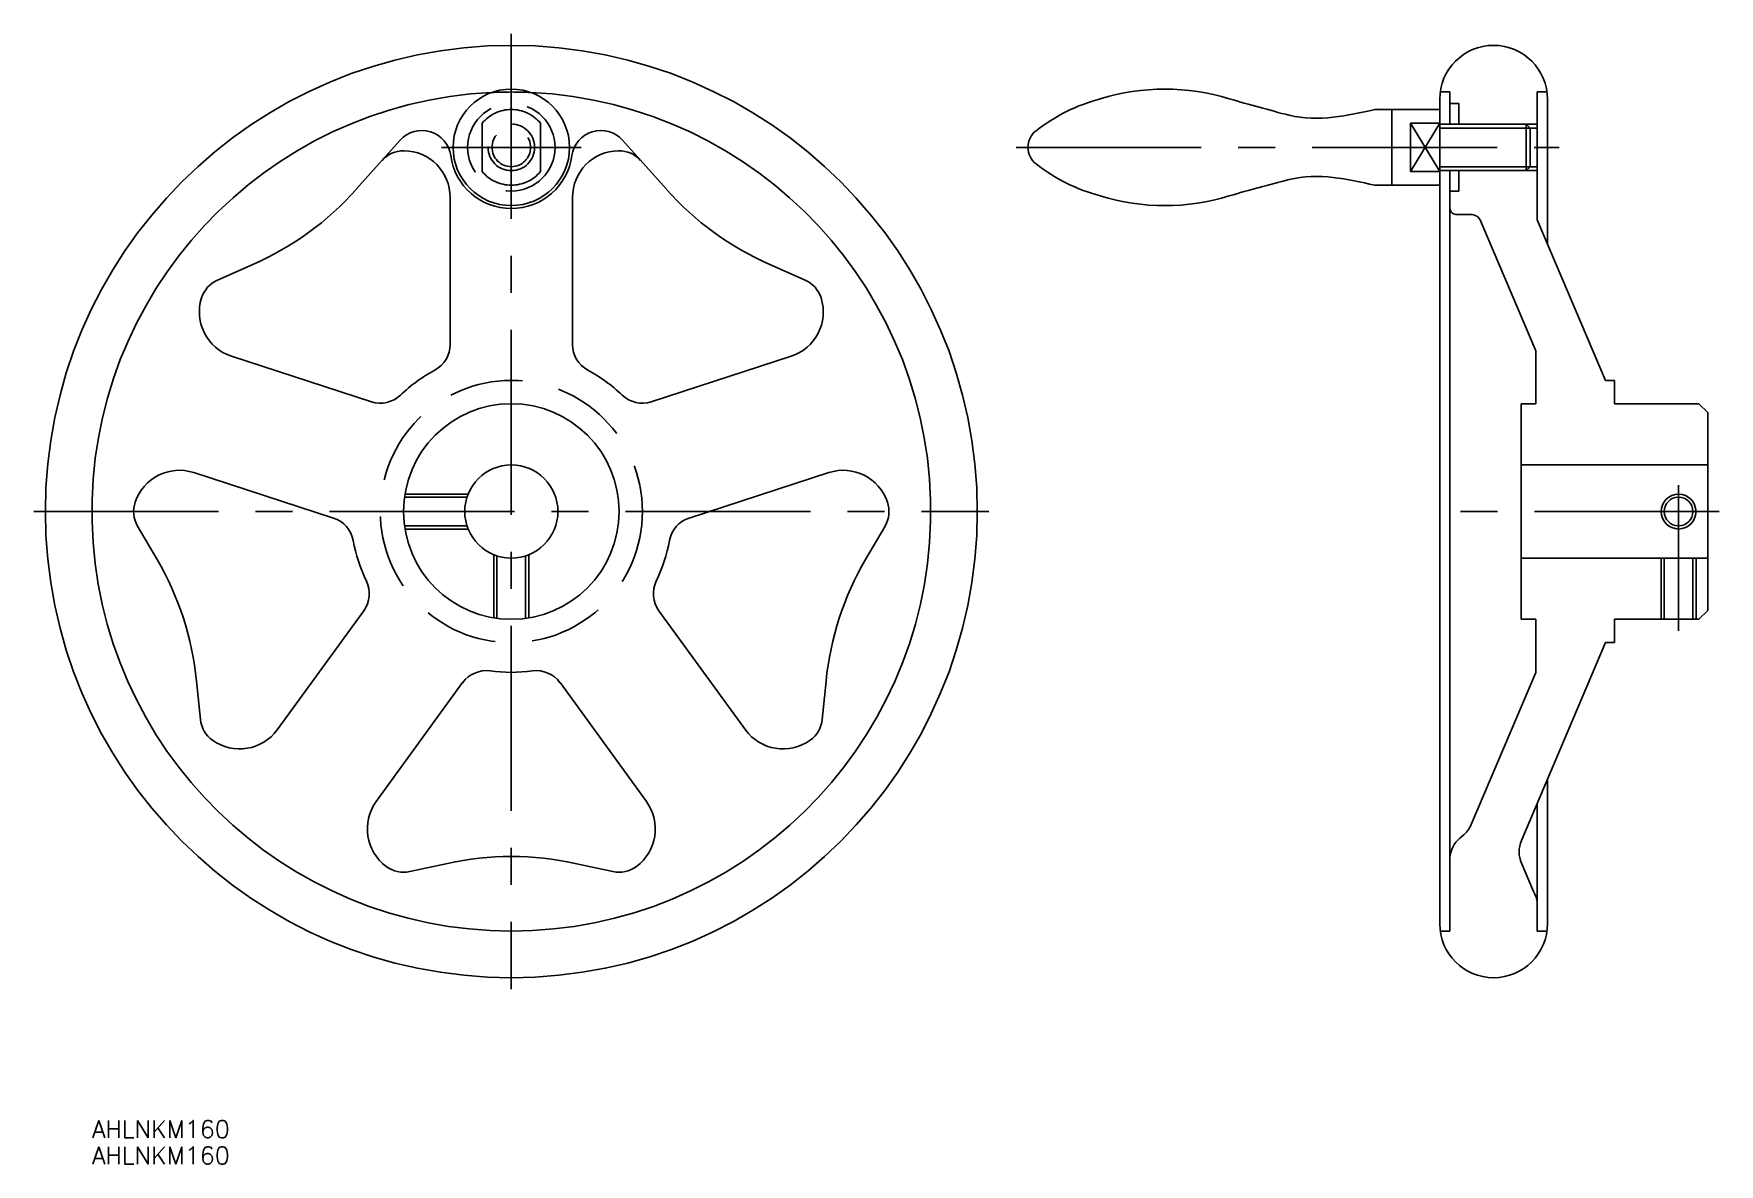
# Model space of a CAD drawing. Extents: x -82 to 207, y -112 to 82.
import ezdxf

# ---------------------------------------------------------------- set-up
doc = ezdxf.new("R2010")
doc.units = 0
doc.linetypes.add('CENTER', pattern=[50.8, 31.75, -6.35, 6.35, -6.35])
doc.linetypes.add('DASHED', pattern=[19.05, 12.7, -6.35])
doc.layers.get('0').update_dxf_attribs({"linetype": 'CONTINUOUS'})
doc.layers.add('CENTER', color=1, linetype='CENTER')
doc.styles.get("Standard").update_dxf_attribs({"font": 'txt.shx', "height": 3, "bigfont": 'bigfont.shx'})

# ---------------------------------------------------------------- blocks, each defined once
blk = doc.blocks.new('*U2')
at = {"color": 7, "linetype": 'CONTINUOUS'}
blk.add_text('AHLNKM160', height=3, dxfattribs=at).set_placement((-72, -107.51))
blk = doc.blocks.new('*U3')
at = {"color": 7, "linetype": 'CONTINUOUS'}
blk.add_text('AHLNKM160', height=3, dxfattribs=at).set_placement((-72, -112.02))

msp = doc.modelspace()

# ---------------------------------------------------------------- linework, layer by layer
at = {"color": 7, "linetype": 'CONTINUOUS'}
for p, q in [((159.4, 70.75), (159.4, -70.75)), ((161.15, 72), (159.48, 72)), ((161.15, 72), (161.15, 66.5)), ((162.65, 70), (161.15, 70)), ((162.65, 70), (162.65, 66.5)), ((176.15, 72), (177.81, 72)), ((176.15, 72), (176.15, 50.04)), ((177.9, 70.75), (177.9, 45.92)), ((148.25, 69), (159.4, 69)), ((151.2, 69), (151.2, 56)), ((-26.62, 55.3), (-19.09, 63.73)), ((19.09, 63.73), (26.62, 55.3)), ((159.4, 66.5), (174.22, 66.5)), ((174.22, 58.5), (174.22, 66.5)), ((174.9, 65.82), (174.22, 66.5)), ((174.9, 59.18), (174.9, 65.82)), ((174.9, 65.82), (176.15, 65.82)), ((159.4, 58.5), (174.22, 58.5)), ((161.15, 58.5), (161.15, -72)), ((162.65, 58.5), (162.65, 55)), ((174.9, 59.18), (174.22, 58.5)), ((174.9, 59.18), (176.15, 59.18)), ((148.25, 56), (159.4, 56)), ((162.65, 55), (161.15, 55)), ((-10.5, 53.91), (-10.5, 28.67)), ((10.5, 53.91), (10.5, 28.67)), ((164.64, 51), (162.15, 51)), ((166.48, 49.78), (175.9, 27.6)), ((176.15, 50.04), (187.84, 22.5)), ((-50.43, 39.73), (-44.36, 42.4)), ((44.36, 42.4), (50.43, 39.73)), ((-48.03, 26.65), (-24.03, 18.85)), ((48.03, 26.65), (24.03, 18.85)), ((175.9, 27.6), (175.9, 18.5)), ((189.4, 22.5), (187.84, 22.5)), ((189.4, 22.5), (189.4, 18.5)), ((173.4, 18.5), (173.4, -18.5)), ((175.9, 18.5), (173.4, 18.5)), ((203.9, 18.5), (189.4, 18.5)), ((205.4, 17), (203.9, 18.5)), ((205.4, 17), (205.4, -17)), ((-54.52, 6.67), (-30.52, -1.13)), ((54.52, 6.67), (30.52, -1.13)), ((173.4, 8), (205.4, 8)), ((-60.81, -8.23), (-64.16, -2.5)), ((64.16, -2.5), (60.81, -8.23)), ((173.4, -8), (205.4, -8)), ((197.94, -18.5), (197.94, -8)), ((202.85, -18.5), (202.85, -8)), ((-40.18, -37.45), (-25.35, -17.03)), ((40.18, -37.45), (25.35, -17.03)), ((203.9, -18.5), (205.4, -17)), ((175.9, -18.5), (173.4, -18.5)), ((175.9, -27.6), (175.9, -18.5)), ((203.9, -18.5), (189.4, -18.5)), ((189.4, -22.5), (189.4, -18.5)), ((173.43, -56.45), (187.84, -22.5)), ((189.4, -22.5), (187.84, -22.5)), ((164.81, -53.7), (175.9, -27.6)), ((-53.37, -35.69), (-54.04, -29.09)), ((-23.2, -49.79), (-8.36, -29.37)), ((23.2, -49.79), (8.36, -29.37)), ((54.04, -29.09), (53.37, -35.69)), ((177.9, -70.75), (177.9, -45.92)), ((176.15, -50.04), (176.15, -72)), ((163.27, -55.7), (162.84, -56.04)), ((-10.97, -60.38), (-17.45, -61.79)), ((17.45, -61.79), (10.97, -60.38)), ((173.43, -60.35), (175.5, -65.23)), ((161.15, -72), (159.48, -72)), ((176.15, -72), (177.81, -72))]:
    msp.add_line(p, q, dxfattribs=at)
at = {"color": 3, "linetype": 'DASHED'}
for p, q in [((-5, 66.65), (-5, 58.35)), ((5, 66.65), (5, 58.35)), ((154.4, 58.35), (159.4, 66.65)), ((154.4, 66.65), (159.4, 58.35)), ((154.4, 58.35), (154.4, 66.65)), ((154.4, 66.65), (159.4, 66.65)), ((154.4, 58.35), (159.4, 58.35)), ((-18.26, 3), (-7.42, 3)), ((-18.34, 2.46), (-7.61, 2.46)), ((-18.34, -2.46), (-7.61, -2.46)), ((-18.26, -3), (-7.42, -3)), ((-3, -18.26), (-3, -7.42)), ((-2.46, -18.34), (-2.46, -7.61)), ((2.46, -18.34), (2.46, -7.61)), ((3, -18.26), (3, -7.42))]:
    msp.add_line(p, q, dxfattribs=at)
at = {"color": 3, "linetype": 'CONTINUOUS'}
for p, q in [((159.4, 65.82), (174.9, 65.82)), ((174.22, 66.5), (176.15, 66.5)), ((159.4, 59.18), (174.9, 59.18)), ((174.22, 58.5), (176.15, 58.5)), ((197.4, -18.5), (197.4, -8)), ((203.4, -18.5), (203.4, -8))]:
    msp.add_line(p, q, dxfattribs=at)
at = {"color": 7, "linetype": 'CONTINUOUS'}
for centre, radius in [((0, 0), 80), ((0, 62.5), 10), ((0, 0), 18.5), ((0, 0), 8), ((200.4, 0), 2.46)]:
    msp.add_circle(centre, radius, dxfattribs=at)
at = {"color": 3, "linetype": 'DASHED'}
for centre, radius in [((0, 62.5), 7.5), ((0, 62.5), 4), ((0, 62.5), 3.32), ((0, 0), 22.5)]:
    msp.add_circle(centre, radius, dxfattribs=at)
at = {"color": 3, "linetype": 'CONTINUOUS'}
msp.add_circle((200.4, 0), 3, dxfattribs=at)
at = {"color": 7, "linetype": 'CONTINUOUS'}
for centre, radius, start, end in [((168.65, 70.75), 9.25, 0, 180), ((112.2, 35.11), 37.39, 72.773, 107.227), ((0, 0), 72, 92.6672, 87.3328), ((108.79, 41.49), 30.31, 104.6399, 128.0978), ((255.93, 533.44), 481.26, 253.9996, 255.2702), ((138.33, 90.65), 23.15, 258.1302, 276.8934), ((131.63, 138.22), 71.19, 277.6527, 283.4992), ((-15.36, 60.4), 5, 7.7782, 138.247), ((15.36, 60.4), 5, 41.753, 172.2218), ((92.3, 62.5), 3.61, 127.8408, 232.1592), ((-18.47, 56.91), 5, 89.4454, 138.247), ((-18.5, 53.91), 8, 0, 89.4454), ((0, 62.5), 10.5, 187.7782, 352.2218), ((18.5, 53.91), 8, 90.5546, 180), ((18.47, 56.91), 5, 41.753, 90.5546), ((108.79, 83.51), 30.31, 231.9022, 255.3601), ((-65.19, 89.72), 51.7, 293.753, 318.247), ((65.19, 89.72), 51.7, 221.753, 246.247), ((255.93, -408.44), 481.26, 104.7298, 106.0004), ((138.33, 34.35), 23.15, 83.1066, 101.8698), ((131.63, -13.22), 71.19, 76.5008, 82.3473), ((112.2, 89.89), 37.39, 252.773, 287.227), ((162.15, 52), 1, 180, 270), ((164.64, 49), 2, 23, 90), ((-48.42, 35.15), 5, 113.753, 162.5546), ((48.42, 35.15), 5, 17.4454, 66.247), ((-45.56, 34.25), 8, 162.5546, 252), ((45.56, 34.25), 8, 288, 17.4454), ((-15.5, 28.67), 5, 298.3939, 0), ((15.5, 28.67), 5, 180, 241.6061), ((0, 0), 27.6, 118.3939, 133.6061), ((0, 0), 27.6, 46.3939, 61.6061), ((-22.48, 23.6), 5, 252, 313.6061), ((22.48, 23.6), 5, 226.3939, 288), ((-56.99, -0.93), 8, 72, 161.4454), ((56.99, -0.93), 8, 18.5546, 108), ((-59.84, 0.02), 5, 161.4454, 210.247), ((59.84, 0.02), 5, 329.753, 18.5546), ((-32.06, -5.88), 5, 10.3939, 72), ((32.06, -5.88), 5, 108, 169.6061), ((0, 0), 27.6, 190.3939, 205.6061), ((0, 0), 27.6, 334.3939, 349.6061), ((-105.48, -34.27), 51.7, 5.753, 30.247), ((105.48, -34.27), 51.7, 149.753, 174.247), ((-29.39, -14.09), 5, 324, 25.6061), ((29.39, -14.09), 5, 154.3939, 216), ((-4.31, -32.31), 5, 82.3939, 144), ((0, 0), 27.6, 262.3939, 277.6061), ((4.31, -32.31), 5, 36, 97.6061), ((-48.4, -35.19), 5, 185.753, 234.5546), ((-46.66, -32.74), 8, 234.5546, 324), ((46.66, -32.74), 8, 216, 305.4454), ((48.4, -35.19), 5, 305.4454, 354.247), ((-16.72, -54.49), 8, 144, 233.4454), ((16.72, -54.49), 8, 306.5546, 36), ((160.21, -51.75), 5, 307.7334, 337), ((166.24, -59.85), 5.11, 131.7842, 175.5825), ((178.03, -58.4), 5, 157, 203), ((0, -110.9), 51.7, 77.753, 102.247), ((-18.51, -56.9), 5, 233.4454, 282.247), ((18.51, -56.9), 5, 257.753, 306.5546), ((171.76, -67.56), 4.4, 4.8239, 31.8483), ((168.65, -70.75), 9.25, 180, 0)]:
    msp.add_arc(centre, radius, start, end, dxfattribs=at)
at = {"color": 3, "linetype": 'DASHED'}
for centre, radius, start, end in [((0, 0), 72, 87.3328, 92.6672), ((0, 62.5), 6.5, 39.7151, 140.2849), ((0, 62.5), 6.5, 219.7151, 320.2849)]:
    msp.add_arc(centre, radius, start, end, dxfattribs=at)
at = {"layer": 'CENTER', "color": 1, "linetype": 'CENTER'}
for p, q in [((0, 82), (0, -82)), ((12, 62.5), (-12, 62.5)), ((86.7, 62.5), (179.9, 62.5)), ((200.4, 4.5), (200.4, -20.5)), ((-82, 0), (82, 0)), ((207.4, 0), (157.4, 0))]:
    msp.add_line(p, q, dxfattribs=at)

# ---------------------------------------------------------------- block references
at = {"color": 7, "linetype": 'CONTINUOUS'}
for name in ['*U2', '*U3']:
    msp.add_blockref(name, (0, 0), dxfattribs=at)

doc.saveas('drawing.dxf')
